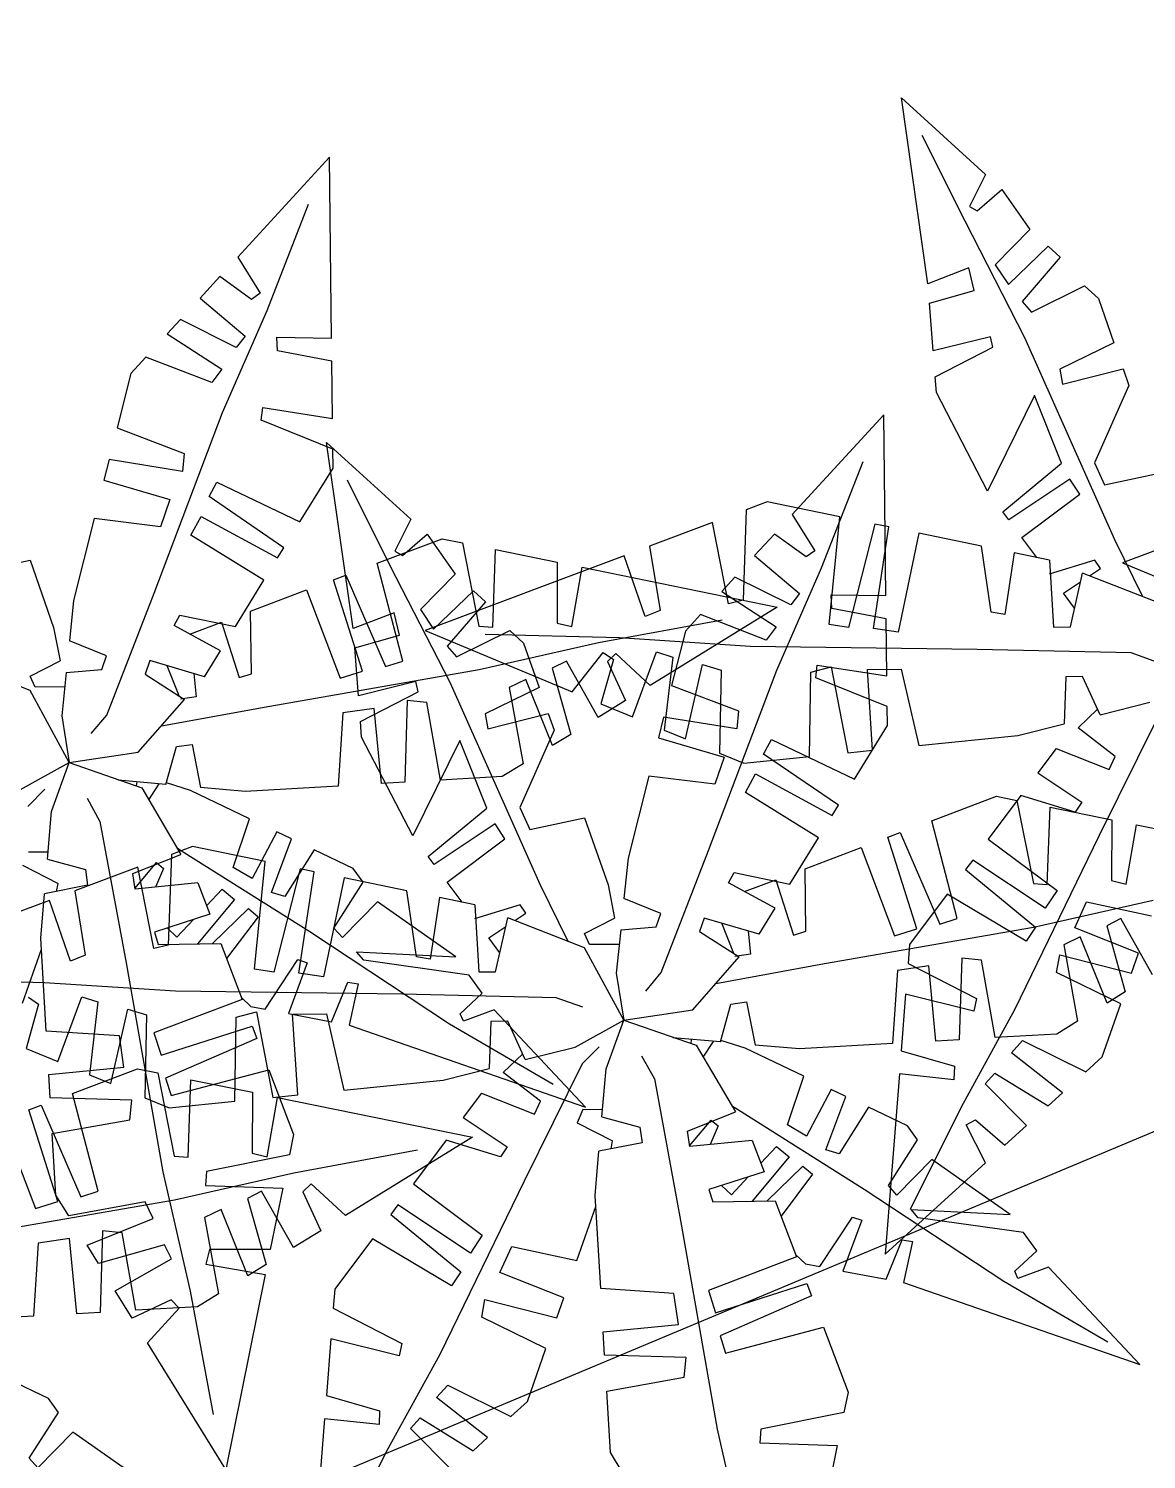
# Model space of a CAD drawing. Header units: millimetres. Extents: x 266 to 2266, y 192 to 2476.
# Drawn here: x 553.2 to 611.8, y 1519.3 to 1594.4 of the extents above; entities that cross this region are included whole.
import ezdxf

# ---------------------------------------------------------------- set-up
doc = ezdxf.new("R2010")
doc.units = ezdxf.units.MM
doc.layers.add('MURO', color=1, linetype='Continuous')
doc.layers.add('PALMA_pianta - trees palm', color=74, linetype='Continuous', lineweight=25)

msp = doc.modelspace()

# ---------------------------------------------------------------- linework, layer by layer
at = {"layer": 'MURO'}
msp.add_line((750.369, 1594.351), (266.064, 1391.556), dxfattribs=at)
at = {"layer": 'PALMA_pianta - trees palm'}
for p, q in [((600.351, 1580.972), (598.959, 1590.728)), ((598.959, 1590.728), (603.373, 1586.704)), ((602.295, 1584.249), (600.052, 1588.753)), ((568.959, 1587.607), (564.152, 1582.367)), ((569.071, 1578.123), (568.959, 1587.607)), ((603.373, 1586.704), (602.527, 1585.028)), ((602.931, 1584.797), (604.231, 1585.922)), ((604.231, 1585.922), (605.701, 1583.817)), ((565.692, 1579.571), (567.873, 1585.15)), ((602.527, 1585.028), (602.931, 1584.797)), ((605.429, 1578.133), (602.295, 1584.249)), ((605.701, 1583.817), (603.88, 1581.971)), ((604.568, 1580.934), (606.652, 1582.951)), ((606.652, 1582.951), (607.286, 1582.373)), ((606.652, 1582.951), (607.286, 1582.373)), ((564.152, 1582.367), (565.334, 1580.469)), ((602.494, 1581.799), (600.351, 1580.972)), ((602.777, 1580.618), (602.494, 1581.799)), ((603.88, 1581.971), (604.568, 1580.934)), ((607.286, 1582.373), (605.288, 1580.038)), ((563.218, 1581.349), (562.183, 1580.22)), ((564.88, 1580.152), (563.218, 1581.349)), ((562.183, 1580.22), (564.539, 1578.224)), ((565.334, 1580.469), (564.88, 1580.152)), ((600.431, 1579.954), (602.777, 1580.618)), ((605.778, 1579.489), (608.568, 1580.863)), ((608.568, 1580.863), (609.292, 1580.203)), ((609.292, 1580.203), (610.108, 1577.87)), ((563.353, 1574.218), (565.692, 1579.571)), ((600.626, 1577.446), (600.431, 1579.954)), ((605.288, 1580.038), (605.778, 1579.489)), ((561.148, 1579.091), (560.457, 1578.338)), ((561.148, 1579.091), (560.457, 1578.338)), ((564.075, 1577.63), (561.148, 1579.091)), ((560.457, 1578.338), (563.317, 1576.492)), ((564.539, 1578.224), (564.075, 1577.63)), ((566.2, 1578.168), (569.071, 1578.123)), ((566.232, 1577.446), (566.2, 1578.168)), ((603.639, 1578.193), (600.626, 1577.446)), ((603.753, 1577.645), (603.639, 1578.193)), ((610.152, 1567.54), (605.429, 1578.133)), ((569.085, 1576.908), (566.232, 1577.446)), ((600.73, 1576.095), (603.753, 1577.645)), ((610.108, 1577.87), (607.273, 1576.486)), ((559.341, 1577.121), (558.552, 1576.261)), ((562.795, 1575.789), (559.341, 1577.121)), ((563.317, 1576.492), (562.795, 1575.789)), ((569.121, 1573.913), (569.085, 1576.908)), ((607.273, 1576.486), (607.416, 1575.707)), ((607.416, 1575.707), (610.583, 1576.511)), ((610.583, 1576.511), (610.892, 1575.631)), ((610.583, 1576.511), (610.892, 1575.631)), ((558.552, 1576.261), (557.832, 1573.408)), ((600.795, 1575.264), (600.73, 1576.095)), ((603.471, 1570.096), (600.795, 1575.264)), ((605.942, 1575.103), (603.471, 1570.096)), ((607.36, 1571.555), (605.942, 1575.103)), ((610.892, 1575.631), (609.092, 1571.582)), ((559.768, 1564.751), (563.353, 1574.218)), ((565.391, 1573.817), (565.468, 1574.479)), ((565.468, 1574.479), (569.121, 1573.913)), ((569.14, 1572.301), (565.391, 1573.817)), ((598.036, 1574.104), (593.23, 1568.864)), ((598.148, 1564.62), (598.036, 1574.104)), ((557.832, 1573.408), (561.341, 1572.069)), ((561.341, 1572.069), (561.254, 1571.13)), ((570.21, 1562.894), (568.817, 1572.65)), ((568.817, 1572.65), (573.231, 1568.626)), ((569.152, 1571.308), (569.14, 1572.301)), ((557.413, 1571.747), (557.141, 1570.67)), ((557.413, 1571.747), (557.141, 1570.67)), ((561.254, 1571.13), (557.413, 1571.747)), ((567.419, 1568.491), (569.152, 1571.308)), ((594.77, 1566.067), (596.95, 1571.647)), ((604.275, 1569.018), (607.36, 1571.555)), ((609.092, 1571.582), (609.61, 1570.427)), ((557.141, 1570.67), (560.596, 1569.656)), ((562.652, 1569.808), (563.066, 1570.57)), ((563.066, 1570.57), (567.419, 1568.491)), ((572.153, 1566.171), (569.91, 1570.676)), ((607.791, 1570.717), (604.593, 1568.593)), ((608.31, 1569.938), (607.791, 1570.717)), ((609.61, 1570.427), (612.482, 1571.046)), ((566.58, 1567.128), (562.652, 1569.808)), ((605.279, 1567.672), (608.31, 1569.938)), ((620.998, 1570.256), (610.559, 1566.329)), ((560.596, 1569.656), (560.105, 1568.231)), ((590.826, 1569.123), (590.654, 1564.371)), ((591.919, 1569.534), (590.826, 1569.123)), ((595.728, 1568.748), (591.919, 1569.534)), ((604.593, 1568.593), (604.275, 1569.018)), ((604.593, 1568.593), (604.275, 1569.018)), ((556.634, 1568.66), (555.546, 1564.352)), ((560.105, 1568.231), (556.634, 1568.66)), ((561.698, 1567.79), (562.23, 1568.769)), ((562.23, 1568.769), (566.249, 1566.59)), ((573.231, 1568.626), (572.385, 1566.95)), ((589.052, 1568.455), (585.754, 1567.215)), ((589.89, 1564.19), (589.052, 1568.455)), ((593.23, 1568.864), (594.411, 1566.966)), ((595.176, 1563.102), (595.728, 1568.748)), ((597.571, 1568.367), (596.184, 1562.951)), ((597.502, 1562.9), (598.299, 1568.217)), ((598.299, 1568.217), (597.571, 1568.367)), ((598.299, 1568.217), (597.571, 1568.367)), ((565.532, 1565.426), (561.698, 1567.79)), ((571.471, 1566.314), (574.873, 1567.602)), ((572.789, 1566.719), (574.089, 1567.844)), ((574.089, 1567.844), (575.56, 1565.74)), ((574.873, 1567.602), (575.943, 1567.384)), ((592.296, 1567.845), (591.26, 1566.716)), ((593.957, 1566.649), (592.296, 1567.845)), ((599.873, 1567.892), (598.798, 1562.705)), ((603.164, 1567.213), (599.873, 1567.892)), ((606.07, 1566.613), (605.279, 1567.672)), ((611.628, 1564.56), (610.152, 1567.54)), ((566.249, 1566.59), (566.58, 1567.128)), ((566.249, 1566.59), (566.58, 1567.128)), ((572.385, 1566.95), (572.789, 1566.719)), ((584.417, 1566.711), (573.978, 1562.784)), ((575.943, 1567.384), (576.803, 1563.02)), ((577.535, 1562.966), (577.681, 1567.029)), ((577.681, 1567.029), (580.909, 1566.369)), ((585.519, 1563.52), (584.417, 1566.711)), ((585.754, 1567.215), (586.304, 1563.844)), ((591.26, 1566.716), (593.616, 1564.721)), ((594.411, 1566.966), (593.957, 1566.649)), ((603.666, 1563.743), (603.164, 1567.213)), ((604.873, 1566.86), (604.386, 1563.635)), ((606.723, 1566.478), (604.873, 1566.86)), ((550.39, 1565.852), (553.263, 1566.471)), ((553.263, 1566.471), (554.495, 1562.949)), ((572.814, 1561.181), (571.471, 1566.314)), ((575.287, 1560.056), (572.153, 1566.171)), ((580.909, 1566.369), (580.899, 1563.175)), ((581.671, 1562.992), (582.218, 1566.102)), ((582.218, 1566.102), (592.44, 1564.014)), ((592.43, 1560.715), (594.77, 1566.067)), ((609.111, 1566.474), (606.714, 1565.749)), ((606.723, 1566.478), (606.935, 1562.958)), ((608.823, 1565.657), (609.399, 1566.04)), ((609.399, 1566.04), (609.111, 1566.474)), ((610.559, 1566.329), (618.279, 1563.117)), ((564.035, 1562.992), (565.532, 1565.426)), ((569.174, 1565.445), (569.824, 1565.691)), ((569.174, 1565.445), (569.824, 1565.691)), ((570.695, 1560.651), (569.174, 1565.445)), ((569.824, 1565.691), (571.905, 1560.892)), ((575.56, 1565.74), (573.738, 1563.893)), ((590.225, 1565.588), (589.535, 1564.835)), ((590.225, 1565.588), (589.535, 1564.835)), ((593.153, 1564.127), (590.225, 1565.588)), ((607.46, 1564.749), (608.352, 1565.343)), ((607.821, 1562.972), (608.454, 1565.801)), ((612.49, 1564.223), (608.454, 1565.801)), ((557.283, 1558.351), (559.768, 1564.751)), ((564.828, 1563.799), (567.768, 1564.912)), ((567.768, 1564.912), (569.527, 1560.28)), ((574.426, 1562.856), (576.511, 1564.873)), ((576.511, 1564.873), (577.145, 1564.295)), ((576.511, 1564.873), (577.145, 1564.295)), ((589.535, 1564.835), (592.394, 1562.988)), ((593.616, 1564.721), (593.153, 1564.127)), ((595.278, 1564.664), (598.148, 1564.62)), ((595.309, 1563.943), (595.278, 1564.664)), ((608.044, 1563.967), (607.46, 1564.749)), ((555.546, 1564.352), (555.33, 1562.239)), ((564.877, 1560.521), (564.828, 1563.799)), ((572.352, 1563.722), (570.21, 1562.894)), ((572.636, 1562.541), (572.352, 1563.722)), ((573.738, 1563.893), (574.426, 1562.856)), ((577.145, 1564.295), (575.146, 1561.961)), ((586.304, 1563.844), (585.519, 1563.52)), ((592.44, 1564.014), (585.783, 1559.909)), ((590.654, 1564.371), (589.89, 1564.19)), ((598.163, 1563.405), (595.309, 1563.943)), ((604.386, 1563.635), (603.666, 1563.743)), ((554.495, 1562.949), (554.835, 1561.197)), ((560.821, 1563.053), (561.116, 1563.597)), ((563.257, 1561.728), (560.821, 1563.053)), ((561.116, 1563.597), (564.035, 1562.992)), ((561.649, 1562.596), (563.302, 1563.221)), ((563.302, 1563.221), (564.228, 1560.315)), ((576.803, 1563.02), (577.535, 1562.966)), ((580.899, 1563.175), (581.671, 1562.992)), ((583.081, 1562.152), (589.561, 1563.351)), ((588.418, 1563.618), (587.63, 1562.758)), ((591.872, 1562.286), (588.418, 1563.618)), ((592.394, 1562.988), (591.872, 1562.286)), ((596.184, 1562.951), (595.176, 1563.102)), ((598.198, 1560.41), (598.163, 1563.405)), ((606.935, 1562.958), (607.821, 1562.972)), ((557.275, 1561.454), (555.33, 1562.239)), ((570.289, 1561.877), (572.636, 1562.541)), ((573.978, 1562.784), (581.698, 1559.572)), ((575.636, 1561.412), (578.426, 1562.785)), ((584.172, 1562.396), (577.129, 1562.569)), ((578.426, 1562.785), (579.15, 1562.125)), ((591.027, 1561.956), (584.172, 1562.396)), ((587.63, 1562.758), (586.909, 1559.905)), ((598.798, 1562.705), (597.502, 1562.9)), ((557.029, 1560.742), (557.275, 1561.454)), ((562.415, 1560.36), (563.257, 1561.728)), ((570.484, 1559.368), (570.289, 1561.877)), ((575.146, 1561.961), (575.636, 1561.412)), ((576.814, 1560.734), (583.081, 1562.152)), ((579.15, 1562.125), (579.966, 1559.792)), ((581.698, 1559.572), (583.322, 1561.639)), ((583.322, 1561.639), (583.855, 1561.264)), ((583.978, 1561.578), (583.541, 1561.153)), ((585.783, 1559.909), (583.978, 1561.578)), ((584.862, 1558.256), (586.123, 1561.66)), ((586.123, 1561.66), (586.966, 1561.387)), ((602.931, 1561.79), (591.027, 1561.956)), ((611.003, 1561.61), (602.931, 1561.79)), ((612.4, 1561.105), (611.003, 1561.61)), ((553.271, 1559.649), (549.235, 1561.227)), ((553.267, 1560.395), (554.835, 1561.197)), ((555.161, 1560.59), (557.029, 1560.742)), ((559.54, 1561.212), (559.295, 1560.499)), ((562.415, 1560.36), (559.54, 1561.212)), ((561.09, 1559.353), (560.459, 1560.94)), ((565.844, 1558.825), (576.814, 1560.734)), ((571.905, 1560.892), (572.814, 1561.181)), ((581.388, 1561.185), (580.65, 1560.808)), ((580.65, 1560.808), (581.621, 1557.342)), ((583.055, 1558.226), (581.388, 1561.185)), ((583.855, 1561.264), (583.198, 1558.948)), ((583.541, 1561.153), (584.489, 1559.111)), ((586.966, 1561.387), (586.525, 1557.564)), ((587.634, 1557.103), (588.528, 1561.005)), ((588.528, 1561.005), (589.515, 1560.709)), ((588.846, 1551.248), (592.43, 1560.715)), ((589.515, 1560.709), (589.428, 1556.356)), ((594.21, 1560.594), (595.283, 1560.875)), ((594.469, 1560.313), (594.546, 1560.976)), ((594.546, 1560.976), (598.198, 1560.41)), ((595.283, 1560.875), (596.142, 1556.38)), ((597.177, 1560.738), (598.948, 1560.767)), ((597.441, 1556.512), (597.177, 1560.738)), ((598.948, 1560.767), (599.867, 1556.757)), ((553.525, 1559.817), (553.267, 1560.395)), ((555.161, 1560.59), (554.929, 1558.315)), ((559.295, 1560.499), (561.372, 1559.173)), ((561.853, 1560.527), (561.973, 1559.313)), ((564.228, 1560.315), (564.877, 1560.521)), ((569.527, 1560.28), (570.695, 1560.651)), ((573.497, 1560.115), (570.484, 1559.368)), ((573.611, 1559.567), (573.497, 1560.115)), ((580.011, 1549.462), (575.287, 1560.056)), ((579.263, 1560.224), (578.395, 1559.806)), ((580.665, 1556.752), (579.263, 1560.224)), ((594.137, 1556.178), (594.21, 1560.594)), ((598.217, 1558.797), (594.469, 1560.313)), ((607.575, 1560.356), (607.488, 1557.891)), ((608.461, 1560.37), (607.575, 1560.356)), ((609.379, 1558.366), (608.461, 1560.37)), ((555.321, 1555.863), (553.271, 1559.649)), ((555.099, 1559.83), (553.525, 1559.817)), ((558.941, 1556.404), (561.372, 1559.173)), ((561.973, 1559.313), (561.153, 1559.195)), ((570.589, 1558.018), (573.611, 1559.567)), ((579.966, 1559.792), (577.131, 1558.409)), ((578.395, 1559.806), (579.118, 1555.798)), ((586.909, 1559.905), (590.418, 1558.566)), ((560.154, 1557.786), (565.844, 1558.825)), ((569.673, 1558.467), (569.417, 1554.628)), ((571.314, 1558.702), (569.673, 1558.467)), ((571.693, 1554.76), (571.314, 1558.702)), ((573.043, 1559.108), (572.913, 1554.83)), ((574.076, 1559.007), (573.043, 1559.108)), ((574.794, 1554.938), (574.076, 1559.007)), ((577.274, 1557.629), (580.442, 1558.434)), ((580.442, 1558.434), (580.75, 1557.553)), ((580.442, 1558.434), (580.75, 1557.553)), ((584.489, 1559.111), (583.055, 1558.226)), ((583.198, 1558.948), (584.862, 1558.256)), ((590.418, 1558.566), (590.332, 1557.627)), ((598.229, 1557.804), (598.217, 1558.797)), ((609.243, 1558.662), (608.221, 1557.691)), ((609.379, 1558.366), (611.986, 1559.021)), ((554.929, 1558.315), (555.321, 1555.863)), ((556.475, 1557.38), (557.283, 1558.351)), ((570.653, 1557.186), (570.589, 1558.018)), ((577.131, 1558.409), (577.274, 1557.629)), ((586.49, 1558.244), (586.218, 1557.167)), ((586.49, 1558.244), (586.218, 1557.167)), ((590.332, 1557.627), (586.49, 1558.244)), ((596.496, 1554.988), (598.229, 1557.804)), ((605.065, 1557.283), (607.488, 1557.891)), ((610.168, 1556.183), (608.221, 1557.691)), ((612.363, 1558.14), (609.314, 1551.996)), ((573.329, 1552.018), (570.653, 1557.186)), ((575.8, 1557.025), (573.329, 1552.018)), ((577.218, 1553.477), (575.8, 1557.025)), ((580.75, 1557.553), (578.951, 1553.504)), ((581.621, 1557.342), (580.665, 1556.752)), ((581.621, 1557.342), (580.665, 1556.752)), ((586.218, 1557.167), (589.673, 1556.152)), ((586.525, 1557.564), (587.634, 1557.103)), ((586.525, 1557.564), (587.634, 1557.103)), ((591.73, 1556.305), (592.143, 1557.067)), ((592.143, 1557.067), (596.496, 1554.988)), ((599.867, 1556.757), (605.065, 1557.283)), ((555.321, 1555.863), (558.941, 1556.404)), ((560.393, 1554.711), (560.945, 1556.698)), ((560.945, 1556.698), (561.766, 1556.815)), ((561.766, 1556.815), (562.21, 1554.552)), ((589.428, 1556.356), (590.694, 1555.83)), ((590.694, 1555.83), (594.137, 1556.178)), ((595.657, 1553.625), (591.73, 1556.305)), ((596.142, 1556.38), (597.441, 1556.512)), ((596.142, 1556.38), (597.441, 1556.512)), ((607.076, 1556.603), (606.115, 1555.318)), ((607.076, 1556.603), (609.86, 1555.497)), ((609.86, 1555.497), (610.168, 1556.183)), ((552.767, 1554.447), (555.321, 1555.863)), ((554.394, 1553.297), (555.321, 1555.863)), ((555.321, 1555.863), (559.118, 1554.537)), ((579.118, 1555.798), (578.026, 1555.125)), ((589.673, 1556.152), (589.182, 1554.728)), ((560.393, 1554.711), (557.888, 1554.932)), ((558.859, 1554.846), (558.833, 1554.636)), ((559.486, 1553.913), (560.034, 1554.743)), ((561.685, 1554.395), (560.415, 1554.791)), ((572.913, 1554.83), (571.693, 1554.76)), ((572.913, 1554.83), (571.693, 1554.76)), ((578.026, 1555.125), (574.794, 1554.938)), ((585.711, 1555.157), (584.624, 1550.849)), ((589.182, 1554.728), (585.711, 1555.157)), ((590.776, 1554.286), (591.307, 1555.266)), ((591.307, 1555.266), (595.326, 1553.087)), ((606.115, 1555.318), (608.42, 1553.781)), ((554.036, 1554.458), (553.144, 1553.566)), ((556.255, 1553.989), (556.929, 1552.776)), ((559.118, 1554.537), (561.175, 1551.049)), ((564.767, 1552.916), (561.685, 1554.395)), ((564.538, 1554.347), (562.21, 1554.552)), ((569.417, 1554.628), (564.538, 1554.347)), ((594.61, 1551.922), (590.776, 1554.286)), ((600.548, 1552.811), (603.95, 1554.099)), ((605.227, 1554.131), (603.518, 1551.844)), ((603.95, 1554.099), (605.02, 1553.88)), ((608.077, 1553.266), (605.227, 1554.131)), ((554.179, 1550.794), (554.394, 1553.297)), ((574.134, 1550.94), (577.218, 1553.477)), ((578.951, 1553.504), (579.468, 1552.349)), ((595.326, 1553.087), (595.657, 1553.625)), ((595.326, 1553.087), (595.657, 1553.625)), ((605.02, 1553.88), (605.881, 1549.516)), ((606.612, 1549.463), (606.758, 1553.526)), ((606.758, 1553.526), (609.987, 1552.866)), ((608.42, 1553.781), (608.077, 1553.266)), ((556.929, 1552.776), (558.298, 1545.356)), ((563.913, 1550.365), (564.767, 1552.916)), ((577.65, 1552.64), (574.451, 1550.515)), ((578.168, 1551.86), (577.65, 1552.64)), ((579.468, 1552.349), (582.34, 1552.968)), ((582.34, 1552.968), (583.573, 1549.445)), ((601.891, 1547.678), (600.548, 1552.811)), ((609.987, 1552.866), (609.976, 1549.672)), ((610.749, 1549.488), (611.296, 1552.599)), ((611.296, 1552.599), (621.518, 1550.511)), ((566.204, 1552.226), (564.911, 1549.777)), ((565.922, 1549.055), (566.975, 1551.857)), ((566.975, 1551.857), (566.204, 1552.226)), ((566.975, 1551.857), (566.204, 1552.226)), ((575.137, 1549.595), (578.168, 1551.86)), ((593.112, 1549.489), (594.61, 1551.922)), ((598.252, 1551.941), (598.902, 1552.187)), ((598.252, 1551.941), (598.902, 1552.187)), ((599.773, 1547.148), (598.252, 1551.941)), ((598.902, 1552.187), (600.982, 1547.389)), ((603.518, 1551.844), (607.12, 1549.147)), ((609.314, 1551.996), (604.895, 1542.9)), ((554.21, 1551.154), (553.181, 1551.163)), ((558.66, 1550.043), (561.175, 1551.049)), ((560.685, 1551.045), (560.512, 1546.293)), ((561.778, 1551.456), (560.685, 1551.045)), ((560.977, 1551.384), (561.34, 1551.151)), ((561.34, 1551.151), (567.929, 1547.001)), ((565.586, 1550.67), (561.778, 1551.456)), ((568.163, 1551.287), (566.617, 1548.846)), ((570.204, 1550.307), (568.163, 1551.287)), ((574.451, 1550.515), (574.134, 1550.94)), ((574.451, 1550.515), (574.134, 1550.94)), ((586.36, 1544.847), (588.846, 1551.248)), ((593.906, 1550.296), (596.845, 1551.409)), ((596.845, 1551.409), (598.604, 1546.777)), ((552.873, 1550.477), (554.737, 1549.521)), ((554.179, 1550.794), (556.164, 1550.246)), ((558.91, 1550.377), (555.613, 1549.137)), ((556.164, 1550.246), (556.283, 1549.427)), ((558.771, 1549.273), (559.899, 1550.617)), ((559.749, 1546.113), (558.91, 1550.377)), ((560.264, 1550.311), (559.844, 1549.331)), ((559.899, 1550.617), (560.264, 1550.311)), ((564.911, 1549.777), (563.913, 1550.365)), ((565.034, 1545.024), (565.586, 1550.67)), ((567.43, 1550.289), (566.042, 1544.873)), ((568.157, 1550.139), (567.43, 1550.289)), ((568.157, 1550.139), (567.43, 1550.289)), ((570.731, 1549.582), (570.204, 1550.307)), ((584.624, 1550.849), (584.408, 1548.736)), ((593.954, 1547.017), (593.906, 1550.296)), ((602.701, 1550.75), (602.323, 1550.245)), ((602.701, 1550.75), (602.323, 1550.245)), ((602.323, 1550.245), (605.989, 1547.225)), ((606.503, 1548.22), (602.701, 1550.75)), ((556.283, 1549.427), (554.023, 1548.979)), ((554.656, 1549.104), (554.737, 1549.521)), ((558.778, 1549.224), (558.66, 1550.043)), ((562.057, 1549.553), (558.778, 1549.224)), ((562.057, 1549.553), (562.685, 1547.903)), ((567.36, 1544.822), (568.157, 1550.139)), ((569.732, 1549.814), (568.656, 1544.628)), ((569.199, 1547.181), (570.731, 1549.582)), ((573.023, 1549.135), (569.732, 1549.814)), ((575.928, 1548.535), (575.137, 1549.595)), ((581.486, 1546.482), (580.011, 1549.462)), ((583.573, 1549.445), (583.912, 1547.693)), ((589.898, 1549.549), (590.194, 1550.094)), ((592.335, 1548.225), (589.898, 1549.549)), ((590.194, 1550.094), (593.112, 1549.489)), ((590.727, 1549.092), (592.379, 1549.718)), ((592.379, 1549.718), (593.305, 1546.811)), ((605.881, 1549.516), (606.612, 1549.463)), ((609.976, 1549.672), (610.749, 1549.488)), ((553.822, 1546.653), (554.023, 1548.979)), ((555.613, 1549.137), (556.162, 1545.767)), ((563.993, 1548.681), (562.049, 1546.359)), ((562.514, 1548.354), (563.336, 1549.231)), ((563.336, 1549.231), (563.993, 1548.681)), ((566.617, 1548.846), (565.922, 1549.055)), ((573.524, 1545.666), (573.023, 1549.135)), ((574.732, 1548.782), (574.244, 1545.558)), ((576.582, 1548.4), (574.732, 1548.782)), ((586.352, 1547.951), (584.408, 1548.736)), ((601.365, 1548.964), (599.387, 1546.318)), ((605.509, 1546.504), (601.365, 1548.964)), ((607.12, 1549.147), (606.503, 1548.22)), ((554.275, 1548.634), (543.836, 1544.706)), ((555.377, 1545.442), (554.275, 1548.634)), ((562.83, 1546.372), (564.711, 1548.203)), ((564.711, 1548.203), (565.223, 1547.775)), ((571.478, 1548.554), (569.649, 1546.68)), ((575.594, 1545.667), (571.478, 1548.554)), ((575.594, 1545.667), (571.478, 1548.554)), ((578.969, 1548.396), (576.573, 1547.671)), ((576.582, 1548.4), (576.793, 1544.88)), ((578.681, 1547.579), (579.257, 1547.963)), ((579.257, 1547.963), (578.969, 1548.396)), ((586.107, 1547.239), (586.352, 1547.951)), ((591.493, 1546.857), (592.335, 1548.225)), ((605.892, 1547.231), (612.159, 1548.649)), ((608.049, 1547.191), (608.665, 1548.564)), ((608.665, 1548.564), (612.08, 1547.824)), ((562.685, 1547.903), (559.783, 1546.973)), ((560.449, 1547.187), (560.967, 1546.703)), ((560.967, 1546.703), (561.838, 1547.632)), ((565.223, 1547.775), (563.57, 1545.581)), ((569.649, 1546.68), (569.199, 1547.181)), ((577.318, 1546.672), (578.21, 1547.266)), ((577.679, 1544.894), (578.313, 1547.723)), ((582.348, 1546.145), (578.313, 1547.723)), ((582.344, 1546.891), (583.912, 1547.693)), ((584.239, 1547.086), (586.107, 1547.239)), ((588.618, 1547.708), (588.372, 1546.996)), ((591.493, 1546.857), (588.618, 1547.708)), ((590.168, 1545.849), (589.536, 1547.436)), ((594.921, 1545.322), (605.892, 1547.231)), ((600.982, 1547.389), (601.891, 1547.678)), ((605.989, 1547.225), (605.509, 1546.504)), ((611.395, 1545.87), (608.049, 1547.191)), ((610.465, 1547.682), (609.727, 1547.304)), ((609.727, 1547.304), (610.698, 1543.839)), ((612.133, 1544.723), (610.465, 1547.682)), ((554.112, 1541.779), (553.822, 1546.653)), ((559.783, 1546.973), (559.99, 1546.325)), ((567.929, 1547.001), (575.26, 1542.168)), ((577.902, 1545.889), (577.318, 1546.672)), ((582.603, 1546.314), (582.344, 1546.891)), ((584.239, 1547.086), (584.006, 1544.812)), ((588.372, 1546.996), (590.45, 1545.669)), ((590.931, 1547.023), (591.051, 1545.81)), ((593.305, 1546.811), (593.954, 1547.017)), ((598.604, 1546.777), (599.773, 1547.148)), ((608.34, 1546.721), (607.473, 1546.302)), ((609.742, 1543.249), (608.34, 1546.721)), ((552.861, 1543.25), (553.856, 1546.084)), ((556.162, 1545.767), (555.377, 1545.442)), ((560.512, 1546.293), (559.749, 1546.113)), ((559.99, 1546.325), (563.266, 1546.38)), ((563.266, 1546.38), (564.383, 1543.445)), ((570.391, 1545.934), (575.594, 1545.667)), ((570.768, 1545.494), (570.391, 1545.934)), ((574.244, 1545.558), (573.524, 1545.666)), ((584.398, 1542.36), (582.348, 1546.145)), ((584.177, 1546.326), (582.603, 1546.314)), ((588.018, 1542.901), (590.45, 1545.669)), ((591.051, 1545.81), (590.23, 1545.692)), ((599.387, 1546.318), (599.31, 1545.329)), ((607.09, 1544.857), (607.261, 1545.783)), ((607.261, 1545.783), (611.027, 1544.823)), ((607.473, 1546.302), (608.196, 1542.295)), ((611.027, 1544.823), (611.395, 1545.87)), ((611.027, 1544.823), (611.395, 1545.87)), ((558.298, 1545.356), (560.225, 1534.4)), ((566.042, 1544.873), (565.034, 1545.024)), ((565.598, 1542.931), (567.315, 1545.526)), ((567.802, 1545.366), (566.817, 1542.699)), ((567.315, 1545.526), (567.802, 1545.366)), ((576.287, 1544.714), (570.768, 1545.494)), ((589.232, 1544.282), (594.921, 1545.322)), ((598.751, 1544.964), (598.494, 1541.125)), ((600.391, 1545.199), (598.751, 1544.964)), ((599.31, 1545.329), (602.903, 1543.483)), ((600.771, 1541.256), (600.391, 1545.199)), ((602.121, 1545.605), (601.99, 1541.327)), ((603.153, 1545.503), (602.121, 1545.605)), ((603.872, 1541.435), (603.153, 1545.503)), ((554.03, 1544.318), (546.988, 1544.491)), ((560.886, 1543.878), (554.03, 1544.318)), ((568.656, 1544.628), (567.36, 1544.822)), ((569.08, 1542.268), (569.922, 1544.337)), ((569.922, 1544.337), (570.471, 1544.25)), ((570.471, 1544.25), (569.998, 1542.093)), ((576.979, 1543.761), (576.287, 1544.714)), ((576.793, 1544.88), (577.679, 1544.894)), ((584.006, 1544.812), (584.398, 1542.36)), ((585.552, 1543.877), (586.36, 1544.847)), ((610.46, 1543.209), (607.09, 1544.857)), ((553.18, 1543.561), (553.713, 1543.186)), ((554.72, 1540.178), (555.982, 1543.583)), ((555.982, 1543.583), (556.824, 1543.309)), ((564.383, 1543.445), (559.759, 1541.68)), ((572.789, 1543.712), (560.886, 1543.878)), ((564.345, 1543.545), (564.848, 1543.074)), ((580.862, 1543.532), (572.789, 1543.712)), ((575.823, 1542.692), (576.979, 1543.761)), ((582.259, 1543.028), (580.862, 1543.532)), ((599.183, 1543.723), (598.949, 1540.74)), ((602.766, 1542.831), (599.183, 1543.723)), ((602.903, 1543.483), (602.766, 1542.831)), ((610.698, 1543.839), (609.742, 1543.249)), ((610.698, 1543.839), (609.742, 1543.249)), ((553.713, 1543.186), (553.057, 1540.87)), ((556.824, 1543.309), (556.383, 1539.486)), ((557.492, 1539.025), (558.387, 1542.927)), ((558.387, 1542.927), (559.373, 1542.631)), ((564.068, 1542.516), (565.141, 1542.797)), ((564.848, 1543.074), (565.598, 1542.931)), ((565.141, 1542.797), (566, 1538.303)), ((566.817, 1542.699), (569.08, 1542.268)), ((567.035, 1542.66), (568.807, 1542.689)), ((567.299, 1538.434), (567.035, 1542.66)), ((568.807, 1542.689), (569.725, 1538.679)), ((575.993, 1542.301), (575.823, 1542.692)), ((577.604, 1542.901), (575.993, 1542.301)), ((582.387, 1537.793), (577.604, 1542.901)), ((584.398, 1542.36), (588.018, 1542.901)), ((589.471, 1541.208), (590.023, 1543.194)), ((590.023, 1543.194), (590.843, 1543.312)), ((590.843, 1543.312), (591.287, 1541.048)), ((604.895, 1542.9), (602.085, 1537.786)), ((609.487, 1540.435), (610.46, 1543.209)), ((559.373, 1542.631), (559.286, 1538.279)), ((560.131, 1540.513), (564.917, 1542.041)), ((563.995, 1538.1), (564.068, 1542.516)), ((564.917, 1542.041), (565.164, 1541.392)), ((564.917, 1542.041), (565.164, 1541.392)), ((569.998, 1542.093), (582.387, 1537.793)), ((575.26, 1542.168), (580.701, 1538.988)), ((577.434, 1542.278), (577.346, 1539.814)), ((578.319, 1542.292), (577.434, 1542.278)), ((579.237, 1540.289), (578.319, 1542.292)), ((581.845, 1540.944), (584.398, 1542.36)), ((583.472, 1539.793), (584.398, 1542.36)), ((584.398, 1542.36), (588.195, 1541.033)), ((608.196, 1542.295), (607.103, 1541.622)), ((557.948, 1541.53), (554.112, 1541.779)), ((558.185, 1539.891), (557.948, 1541.53)), ((559.759, 1541.68), (560.131, 1540.513)), ((565.164, 1541.392), (560.374, 1539.305)), ((589.471, 1541.208), (586.966, 1541.428)), ((587.936, 1541.343), (587.911, 1541.133)), ((588.563, 1540.409), (589.112, 1541.24)), ((590.763, 1540.892), (589.493, 1541.288)), ((601.99, 1541.327), (600.771, 1541.256)), ((601.99, 1541.327), (600.771, 1541.256)), ((607.103, 1541.622), (603.872, 1541.435)), ((604.725, 1540.635), (605.308, 1541.287)), ((605.308, 1541.287), (608.625, 1539.651)), ((553.057, 1540.87), (554.72, 1540.178)), ((579.101, 1540.585), (578.079, 1539.613)), ((579.237, 1540.289), (581.845, 1540.944)), ((583.113, 1540.955), (582.222, 1540.063)), ((585.333, 1540.486), (586.006, 1539.273)), ((588.195, 1541.033), (590.252, 1537.546)), ((593.844, 1539.413), (590.763, 1540.892)), ((593.615, 1540.844), (591.287, 1541.048)), ((598.494, 1541.125), (593.615, 1540.844)), ((598.949, 1540.74), (601.739, 1539.948)), ((607.404, 1538.54), (604.725, 1540.635)), ((608.625, 1539.651), (609.487, 1540.435)), ((554.247, 1539.505), (558.185, 1539.891)), ((555.492, 1538.513), (558.894, 1539.801)), ((558.894, 1539.801), (559.964, 1539.583)), ((560.664, 1538.398), (565.79, 1539.748)), ((565.79, 1539.748), (567.083, 1536.352)), ((574.923, 1539.205), (577.346, 1539.814)), ((582.222, 1540.063), (579.172, 1533.918)), ((583.256, 1537.29), (583.472, 1539.793)), ((601.739, 1539.948), (601.705, 1539.227)), ((554.32, 1538.287), (554.247, 1539.505)), ((554.32, 1538.287), (554.247, 1539.505)), ((556.383, 1539.486), (557.492, 1539.025)), ((556.383, 1539.486), (557.492, 1539.025)), ((559.964, 1539.583), (560.825, 1535.218)), ((560.374, 1539.305), (560.664, 1538.398)), ((561.556, 1535.165), (561.702, 1539.228)), ((561.702, 1539.228), (564.931, 1538.568)), ((569.725, 1538.679), (574.923, 1539.205)), ((580.026, 1538.106), (578.079, 1539.613)), ((586.006, 1539.273), (587.376, 1531.853)), ((592.99, 1536.862), (593.844, 1539.413)), ((598.853, 1539.53), (598.111, 1530.084)), ((601.705, 1539.227), (598.853, 1539.53)), ((603.354, 1539.021), (603.868, 1539.571)), ((605.518, 1536.823), (603.354, 1539.021)), ((603.868, 1539.571), (606.649, 1537.853)), ((558.594, 1538.165), (554.32, 1538.287)), ((556.835, 1533.38), (555.492, 1538.513)), ((558.494, 1537.133), (558.594, 1538.165)), ((559.286, 1538.279), (560.552, 1537.752)), ((564.931, 1538.568), (564.92, 1535.374)), ((565.693, 1535.19), (566.24, 1538.301)), ((566, 1538.303), (567.299, 1538.434)), ((566, 1538.303), (567.299, 1538.434)), ((566.24, 1538.301), (576.462, 1536.213)), ((576.934, 1538.526), (575.973, 1537.24)), ((576.934, 1538.526), (579.718, 1537.419)), ((595.282, 1538.723), (593.989, 1536.274)), ((594.999, 1535.552), (596.052, 1538.354)), ((596.052, 1538.354), (595.282, 1538.723)), ((596.052, 1538.354), (595.282, 1538.723)), ((606.649, 1537.853), (607.404, 1538.54)), ((606.649, 1537.853), (607.404, 1538.54)), ((553.196, 1537.643), (553.845, 1537.89)), ((553.196, 1537.643), (553.845, 1537.89)), ((554.716, 1532.85), (553.196, 1537.643)), ((553.845, 1537.89), (555.926, 1533.091)), ((560.552, 1537.752), (563.995, 1538.1)), ((579.718, 1537.419), (580.026, 1538.106)), ((582.258, 1537.66), (581.95, 1536.974)), ((583.287, 1537.651), (582.258, 1537.66)), ((587.737, 1536.54), (590.252, 1537.546)), ((590.055, 1537.881), (590.418, 1537.648)), ((590.418, 1537.648), (597.007, 1533.498)), ((597.24, 1537.783), (595.694, 1535.343)), ((599.281, 1536.804), (597.24, 1537.783)), ((602.085, 1537.786), (599.412, 1532.431)), ((551.789, 1537.111), (553.548, 1532.479)), ((554.432, 1536.408), (558.494, 1537.133)), ((575.973, 1537.24), (578.278, 1535.703)), ((581.95, 1536.974), (583.814, 1536.018)), ((583.256, 1537.29), (585.242, 1536.743)), ((585.242, 1536.743), (585.36, 1535.923)), ((587.849, 1535.77), (588.977, 1537.114)), ((589.342, 1536.808), (588.922, 1535.828)), ((588.977, 1537.114), (589.342, 1536.808)), ((593.989, 1536.274), (592.99, 1536.862)), ((599.809, 1536.078), (599.281, 1536.804)), ((602.36, 1536.859), (602.841, 1537.134)), ((603.365, 1534.865), (602.36, 1536.859)), ((602.841, 1537.134), (604.386, 1535.794)), ((604.386, 1535.794), (605.518, 1536.823)), ((554.624, 1533.179), (554.432, 1536.408)), ((567.083, 1536.352), (566.867, 1535.283)), ((576.462, 1536.213), (569.804, 1532.107)), ((575.086, 1536.053), (573.377, 1533.767)), ((577.935, 1535.188), (575.086, 1536.053)), ((585.36, 1535.923), (583.1, 1535.475)), ((583.733, 1535.601), (583.814, 1536.018)), ((587.856, 1535.721), (587.737, 1536.54)), ((591.135, 1536.05), (587.856, 1535.721)), ((591.135, 1536.05), (591.763, 1534.4)), ((598.276, 1533.678), (599.809, 1536.078)), ((560.825, 1535.218), (561.556, 1535.165)), ((566.867, 1535.283), (562.509, 1534.415)), ((564.92, 1535.374), (565.693, 1535.19)), ((567.103, 1534.351), (573.582, 1535.549)), ((578.278, 1535.703), (577.935, 1535.188)), ((582.9, 1533.15), (583.1, 1535.475)), ((593.071, 1535.178), (591.127, 1532.856)), ((591.591, 1534.851), (592.413, 1535.728)), ((592.413, 1535.728), (593.071, 1535.178)), ((595.694, 1535.343), (594.999, 1535.552)), ((562.509, 1534.415), (562.456, 1533.684)), ((591.908, 1532.869), (593.789, 1534.7)), ((593.789, 1534.7), (594.3, 1534.272)), ((598.111, 1530.084), (603.365, 1534.865)), ((600.556, 1535.05), (598.726, 1533.177)), ((604.672, 1532.164), (600.556, 1535.05)), ((604.672, 1532.164), (600.556, 1535.05)), ((560.225, 1534.4), (561.653, 1528.142)), ((560.836, 1532.933), (567.103, 1534.351)), ((562.456, 1533.684), (566.515, 1533.546)), ((568, 1533.777), (567.563, 1533.352)), ((569.804, 1532.107), (568, 1533.777)), ((573.377, 1533.767), (576.978, 1531.069)), ((579.172, 1533.918), (574.753, 1524.822)), ((591.763, 1534.4), (588.861, 1533.47)), ((589.527, 1533.684), (590.045, 1533.199)), ((590.045, 1533.199), (590.915, 1534.128)), ((594.3, 1534.272), (592.647, 1532.078)), ((598.726, 1533.177), (598.276, 1533.678)), ((549.865, 1531.024), (560.836, 1532.933)), ((555.299, 1532.09), (554.624, 1533.179)), ((555.926, 1533.091), (556.835, 1533.38)), ((565.409, 1533.384), (564.671, 1533.006)), ((564.671, 1533.006), (565.642, 1529.541)), ((567.077, 1530.425), (565.409, 1533.384)), ((566.515, 1533.546), (565.862, 1530.32)), ((567.563, 1533.352), (568.511, 1531.31)), ((583.19, 1528.276), (582.9, 1533.15)), ((588.861, 1533.47), (589.068, 1532.822)), ((597.007, 1533.498), (604.338, 1528.665)), ((553.548, 1532.479), (554.716, 1532.85)), ((559.301, 1532.819), (555.299, 1532.09)), ((559.72, 1531.953), (559.301, 1532.819)), ((563.284, 1532.423), (562.417, 1532.005)), ((564.686, 1528.951), (563.284, 1532.423)), ((572.559, 1532.673), (572.181, 1532.167)), ((572.559, 1532.673), (572.181, 1532.167)), ((572.181, 1532.167), (575.847, 1529.147)), ((576.361, 1530.142), (572.559, 1532.673)), ((581.939, 1529.747), (582.934, 1532.581)), ((589.068, 1532.822), (592.343, 1532.876)), ((592.343, 1532.876), (593.46, 1529.942)), ((599.468, 1532.431), (604.672, 1532.164)), ((599.845, 1531.991), (599.468, 1532.431)), ((556.254, 1530.546), (559.72, 1531.953)), ((562.417, 1532.005), (563.139, 1527.997)), ((587.376, 1531.853), (589.303, 1520.897)), ((594.676, 1529.428), (596.392, 1532.022)), ((596.88, 1531.863), (595.894, 1529.196)), ((596.392, 1532.022), (596.88, 1531.863)), ((605.364, 1531.211), (599.845, 1531.991)), ((553.695, 1530.666), (553.438, 1526.827)), ((555.335, 1530.901), (553.695, 1530.666)), ((555.715, 1526.958), (555.335, 1530.901)), ((557.064, 1531.307), (556.934, 1527.029)), ((558.097, 1531.205), (557.064, 1531.307)), ((558.816, 1527.137), (558.097, 1531.205)), ((568.511, 1531.31), (567.077, 1530.425)), ((571.224, 1530.886), (569.246, 1528.241)), ((575.367, 1528.426), (571.224, 1530.886)), ((576.978, 1531.069), (576.361, 1530.142)), ((598.158, 1528.764), (599, 1530.833)), ((599, 1530.833), (599.549, 1530.747)), ((599.549, 1530.747), (599.076, 1528.589)), ((606.057, 1530.258), (605.364, 1531.211)), ((556.845, 1529.592), (556.254, 1530.546)), ((556.845, 1529.592), (556.254, 1530.546)), ((560.306, 1530.569), (556.845, 1529.592)), ((560.684, 1529.832), (560.306, 1530.569)), ((562.671, 1530.324), (562.489, 1529.552)), ((565.862, 1530.32), (562.671, 1530.324)), ((577.907, 1529.113), (578.524, 1530.486)), ((578.524, 1530.486), (581.939, 1529.747)), ((593.46, 1529.942), (588.836, 1528.176)), ((593.422, 1530.042), (593.926, 1529.571)), ((604.901, 1529.188), (606.057, 1530.258)), ((557.731, 1528.161), (560.684, 1529.832)), ((562.489, 1529.552), (565.598, 1529.011)), ((565.642, 1529.541), (564.686, 1528.951)), ((565.642, 1529.541), (564.686, 1528.951)), ((593.926, 1529.571), (594.676, 1529.428)), ((595.894, 1529.196), (598.158, 1528.764)), ((605.07, 1528.797), (604.901, 1529.188)), ((606.682, 1529.398), (605.07, 1528.797)), ((611.465, 1524.29), (606.682, 1529.398)), ((565.598, 1529.011), (563.53, 1518.796)), ((575.847, 1529.147), (575.367, 1528.426)), ((581.253, 1527.793), (577.907, 1529.113)), ((589.209, 1527.01), (593.995, 1528.538)), ((593.995, 1528.538), (594.242, 1527.889)), ((593.995, 1528.538), (594.242, 1527.889)), ((599.076, 1528.589), (611.465, 1524.29)), ((604.338, 1528.665), (609.779, 1525.484)), ((558.617, 1526.73), (557.731, 1528.161)), ((560.656, 1527.681), (558.617, 1526.73)), ((561.081, 1527.245), (560.656, 1527.681)), ((561.653, 1528.142), (562.862, 1521.671)), ((563.139, 1527.997), (562.047, 1527.324)), ((569.246, 1528.241), (569.168, 1527.252)), ((576.948, 1526.779), (577.119, 1527.706)), ((577.119, 1527.706), (580.885, 1526.746)), ((580.885, 1526.746), (581.253, 1527.793)), ((580.885, 1526.746), (581.253, 1527.793)), ((587.025, 1528.026), (583.19, 1528.276)), ((587.263, 1526.388), (587.025, 1528.026)), ((588.836, 1528.176), (589.209, 1527.01)), ((594.242, 1527.889), (589.452, 1525.802)), ((556.934, 1527.029), (555.715, 1526.958)), ((556.934, 1527.029), (555.715, 1526.958)), ((562.047, 1527.324), (558.816, 1527.137)), ((559.417, 1525.439), (561.081, 1527.245)), ((569.168, 1527.252), (572.761, 1525.405)), ((553.438, 1526.827), (548.559, 1526.546)), ((580.319, 1525.131), (576.948, 1526.779)), ((583.325, 1526.002), (587.263, 1526.388)), ((589.742, 1524.894), (594.868, 1526.245)), ((594.868, 1526.245), (596.161, 1522.849)), ((563.53, 1518.796), (559.417, 1525.439)), ((569.042, 1525.646), (568.807, 1522.662)), ((572.624, 1524.753), (569.042, 1525.646)), ((572.761, 1525.405), (572.624, 1524.753)), ((583.397, 1524.784), (583.325, 1526.002)), ((583.397, 1524.784), (583.325, 1526.002)), ((589.452, 1525.802), (589.742, 1524.894)), ((574.753, 1524.822), (571.943, 1519.708)), ((579.345, 1522.357), (580.319, 1525.131)), ((587.671, 1524.661), (583.397, 1524.784)), ((587.572, 1523.63), (587.671, 1524.661)), ((554.225, 1522.506), (552.184, 1523.486)), ((574.584, 1522.557), (575.167, 1523.209)), ((575.167, 1523.209), (578.483, 1521.573)), ((583.509, 1522.904), (587.572, 1523.63)), ((554.752, 1521.78), (554.225, 1522.506)), ((568.807, 1522.662), (571.597, 1521.87)), ((577.262, 1520.462), (574.584, 1522.557)), ((583.701, 1519.676), (583.509, 1522.904)), ((596.161, 1522.849), (595.944, 1521.779)), ((553.22, 1519.38), (554.752, 1521.78)), ((571.597, 1521.87), (571.564, 1521.149)), ((578.483, 1521.573), (579.345, 1522.357)), ((595.944, 1521.779), (591.586, 1520.912)), ((568.712, 1521.452), (567.969, 1512.007)), ((571.564, 1521.149), (568.712, 1521.452)), ((573.212, 1520.944), (573.726, 1521.493)), ((575.376, 1518.746), (573.212, 1520.944)), ((573.726, 1521.493), (576.508, 1519.776)), ((591.586, 1520.912), (591.534, 1520.181)), ((555.499, 1520.752), (553.67, 1518.879)), ((559.615, 1517.866), (555.499, 1520.752)), ((559.615, 1517.866), (555.499, 1520.752)), ((576.508, 1519.776), (577.262, 1520.462)), ((576.508, 1519.776), (577.262, 1520.462)), ((589.303, 1520.897), (590.73, 1514.638)), ((591.534, 1520.181), (595.593, 1520.043)), ((571.943, 1519.708), (569.271, 1514.353)), ((584.376, 1518.586), (583.701, 1519.676)), ((595.593, 1520.043), (594.94, 1516.816)), ((553.67, 1518.879), (553.22, 1519.38))]:
    msp.add_line(p, q, dxfattribs=at)

doc.saveas('drawing.dxf')
